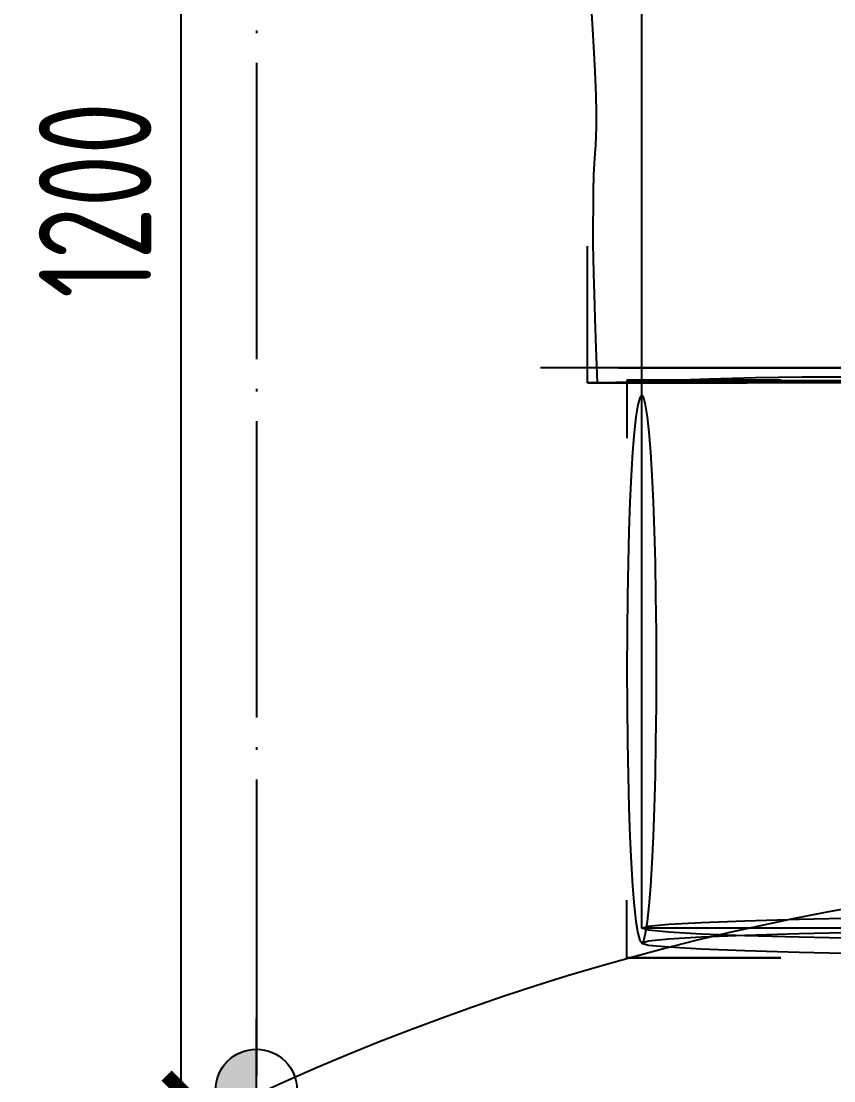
# Model space of a CAD drawing. Extents: x 11992 to 29481, y -6727 to 6811.
# Drawn here: x 20442 to 20991, y 431 to 1146 of the extents above; entities that cross this region are included whole.
import ezdxf

# ---------------------------------------------------------------- set-up
doc = ezdxf.new("R2010")
doc.units = 0
doc.header["$MEASUREMENT"] = 0
doc.linetypes.add('DOTE', pattern=[2.42, 2, -0.2, 0.02, -0.2])
doc.layers.get('0').update_dxf_attribs({"color": 8, "linetype": 'CONTINUOUS'})
doc.layers.get('Defpoints').update_dxf_attribs({"color": 8, "linetype": 'CONTINUOUS'})
for name, color, linetype in [('zoylight 2射灯', 1, 'CONTINUOUS'), ('zoylight 4标注', 9, 'CONTINUOUS'), ('zoylight 5回路', 4, 'CONTINUOUS')]:
    doc.layers.add(name, color=color, linetype=linetype)
doc.styles.add('CCD-DIM', font='archs.shx', dxfattribs={"width": 0.8})
doc.dimstyles.new('zoylight_DIM_40', dxfattribs={"dimscale": 40, "dimtxt": 1.9, "dimasz": 0.4, "dimexe": 0.5, "dimexo": 0.5, "dimgap": 0.5, "dimtad": 1, "dimdec": 0, "dimrnd": 5, "dimzin": 12, "dimdsep": 46, "dimtxsty": 'CCD-DIM', "dimblk": 'CCD_Dimension_Tick', "dimcen": 0.125, "dimclrd": 44, "dimclre": 44, "dimclrt": 50, "dimadec": 0, "dimazin": 0, "dimtfac": 1, "dimtdec": 0, "dimtmove": 2, "dimatfit": 3, "dimldrblk": 'CCD_Leader_Dot', "dimfxl": 0, "dimtvp": 1, "dimtolj": 1, "dimtzin": 0, "dimarcsym": 0})

# ---------------------------------------------------------------- blocks, each defined once
blk = doc.blocks.new('嵌入式射灯55')
at = {"layer": 'zoylight 2射灯'}
h = blk.add_hatch(color=256, dxfattribs=at)
h.dxf.hatch_style = 1
h.paths.add_polyline_path([(0, 0), (0, 27.5, 0.4142136), (-27.5, 0)])
h.paths.add_polyline_path([(0, -27.5, 0.4142136), (27.5, 0), (0, 0)])
for p, q in [((0, -48.125), (0, 48.125)), ((48.125, 0), (-48.125, 0))]:
    blk.add_line(p, q, dxfattribs=at)
blk.add_circle((0, 0), 27.5, dxfattribs=at)
blk = doc.blocks.new('CCD_Dimension_Tick')
at = {"color": 0, "linetype": 'ByBlock'}
for p, q in [((-1.091, 0), (0, 0)), ((0, 0), (1.091, 0))]:
    blk.add_line(p, q, dxfattribs=at)
at = {"color": 0, "linetype": 'Continuous', "const_width": 0.608}
blk.add_lwpolyline([(-0.61, -0.61), (0.61, 0.61)], dxfattribs=at)
blk = doc.blocks.new('*D24')
at = {"layer": 'Defpoints', "color": 0, "linetype": 'Continuous'}
for p in [(20601, 1626.36), (20550.08, 424.33), (20601, 424.33)]:
    blk.add_point(p, dxfattribs=at)
at = {"layer": 'zoylight 4标注', "color": 44, "lineweight": -2}
for p, q in [((20581, 1626.36), (20530.08, 1626.36)), ((20550.08, 1610.36), (20550.08, 440.33))]:
    blk.add_line(p, q, dxfattribs=at)
at = {"layer": 'zoylight 4标注', "color": 44, "linetype": 'Continuous', "lineweight": -2}
blk.add_line((20581, 424.33), (20530.08, 424.33), dxfattribs=at)
at = {"layer": 'zoylight 4标注', "color": 44, "linetype": 'Continuous', "lineweight": -2, "xscale": 16, "yscale": 16, "zscale": 16}
for p, rotation in [((20550.08, 1626.36), 90), ((20550.08, 424.33), 270)]:
    blk.add_blockref('CCD_Dimension_Tick', p, dxfattribs=dict(at, rotation=rotation))
at = {"layer": 'zoylight 4标注', "color": 50, "linetype": 'Continuous', "insert": (20492.08, 1025.34), "char_height": 76, "attachment_point": 5, "rotation": 90, "style": 'CCD-DIM'}
blk.add_mtext('\\A1;1200', dxfattribs=at)
blk = doc.blocks.new('CCD_Leader_Dot')
at = {"color": 0, "linetype": 'ByBlock'}
blk.add_line((-5, 0), (-10, 0), dxfattribs=at)
at = {"color": 0, "linetype": 'ByBlock', "const_width": 5}
blk.add_lwpolyline([(-2.5, 0, 1), (2.5, 0, 1)], format="xyb", close=True, dxfattribs=at)

msp = doc.modelspace()

# ---------------------------------------------------------------- linework, layer by layer
for p, q in [((20861.1, 902.03, -2368.6), (20861.1, 1822.02, -2368.6)), ((20861.11, 902.03, -1988.6), (20861.11, 1822.02, -1988.6)), ((20826.86, 1159.41, -2368.6), (20828.45, 1132.92, -2368.6)), ((20826.86, 1159.41, -1988.6), (20828.45, 1132.92, -1988.6)), ((20828.45, 1132.92, -2368.6), (20829.53, 1112.2, -2368.6)), ((20828.45, 1132.92, -1988.6), (20829.53, 1112.2, -1988.6)), ((20829.53, 1112.2, -2368.6), (20830.17, 1096.31, -2368.6)), ((20829.53, 1112.2, -1988.6), (20830.17, 1096.31, -1988.6)), ((20830.17, 1096.31, -2368.6), (20830.44, 1084.32, -2368.6)), ((20830.17, 1096.31, -1988.6), (20830.44, 1084.32, -1988.6)), ((20830.44, 1084.32, -2368.6), (20830.43, 1075.31, -2368.6)), ((20830.44, 1084.32, -1988.6), (20830.43, 1075.31, -1988.6)), ((20830.43, 1075.31, -2368.6), (20830.2, 1068.34, -2368.6)), ((20830.43, 1075.31, -1988.6), (20830.2, 1068.34, -1988.6)), ((20830.2, 1068.34, -2368.6), (20829.83, 1062.48, -2368.6)), ((20830.2, 1068.34, -1988.6), (20829.83, 1062.48, -1988.6)), ((20829.83, 1062.48, -2368.6), (20829.39, 1056.81, -2368.6)), ((20829.83, 1062.48, -1988.6), (20829.39, 1056.81, -1988.6)), ((20829.39, 1056.81, -2368.6), (20828.96, 1050.39, -2368.6)), ((20829.39, 1056.81, -1988.6), (20828.96, 1050.39, -1988.6)), ((20828.96, 1050.39, -2368.6), (20828.61, 1042.29, -2368.6)), ((20828.96, 1050.39, -1988.6), (20828.61, 1042.29, -1988.6)), ((20828.61, 1042.29, -2368.6), (20828.42, 1031.59, -2368.6)), ((20828.61, 1042.29, -1988.6), (20828.42, 1031.59, -1988.6)), ((20828.42, 1031.59, -2368.6), (20828.45, 1017.34, -2368.6)), ((20828.42, 1031.59, -1988.6), (20828.46, 1017.34, -1988.6)), ((20828.45, 1017.34, -2368.6), (20828.31, 1015.57, -2368.6)), ((20828.46, 1017.34, -1988.6), (20828.31, 1015.57, -1988.6)), ((20828.08, 1010.72, -2368.6), (20828.03, 1006.97, -2368.6)), ((20828.08, 1010.72, -1988.6), (20828.03, 1006.97, -1988.6)), ((20828.18, 1013.47, -2368.6), (20828.08, 1010.72, -2368.6)), ((20828.18, 1013.47, -1988.6), (20828.08, 1010.72, -1988.6)), ((20828.31, 1015.57, -2368.6), (20828.18, 1013.47, -2368.6)), ((20828.31, 1015.57, -1988.6), (20828.18, 1013.47, -1988.6)), ((20828.03, 1006.97, -2368.6), (20828.03, 1001.91, -2368.6)), ((20828.03, 1006.97, -1988.6), (20828.03, 1001.91, -1988.6)), ((20828.03, 1001.91, -2368.6), (20828.12, 995.21, -2368.6)), ((20828.03, 1001.91, -1988.6), (20828.12, 995.21, -1988.6)), ((20828.12, 995.21, -2368.6), (20828.29, 986.53, -2368.6)), ((20828.12, 995.21, -1988.6), (20828.29, 986.53, -1988.6)), ((20824.61, 902.03, -2368.6), (20824.61, 994.23, -2368.6)), ((20824.61, 902.03, -2368.6), (20824.61, 994.23, -2368.6)), ((20824.61, 902.03, -1988.6), (20824.61, 994.23, -1988.6)), ((20824.61, 902.03, -1988.6), (20824.61, 994.23, -1988.6)), ((20828.29, 986.53, -2368.6), (20828.58, 975.55, -2368.6)), ((20828.29, 986.53, -1988.6), (20828.58, 975.55, -1988.6)), ((20828.58, 975.55, -2368.6), (20828.98, 961.94, -2368.6)), ((20828.58, 975.55, -1988.6), (20828.98, 961.94, -1988.6)), ((20828.98, 961.94, -2368.6), (20829.53, 945.37, -2368.6)), ((20828.98, 961.94, -1988.6), (20829.53, 945.37, -1988.6)), ((20829.53, 945.37, -2368.6), (20830.23, 925.51, -2368.6)), ((20829.53, 945.37, -1988.6), (20830.23, 925.51, -1988.6)), ((20830.23, 925.51, -2368.6), (20831.11, 902.03, -2368.6)), ((20830.23, 925.51, -1988.6), (20831.11, 902.03, -1988.6)), ((20795.27, 912.01, -2100.56), (20792.74, 912.01, -2101.75)), ((20794.59, 912.01, -2101.6), (20792.79, 912.01, -2101.74)), ((20794.59, 912.01, -2099.26), (20792.79, 912.01, -2099.4)), ((20796.4, 912.01, -2101.46), (20794.59, 912.01, -2101.6)), ((20796.4, 912.01, -2099.12), (20794.59, 912.01, -2099.26)), ((20797.79, 912.01, -2099.37), (20795.27, 912.01, -2100.56)), ((20798.21, 912.01, -2101.32), (20796.4, 912.01, -2101.46)), ((20798.21, 912.01, -2098.98), (20796.4, 912.01, -2099.12)), ((20800.31, 912.01, -2098.18), (20797.79, 912.01, -2099.37)), ((20800.02, 912.01, -2101.19), (20798.21, 912.01, -2101.32)), ((20800.02, 912.01, -2098.84), (20798.21, 912.01, -2098.98)), ((20801.84, 912.01, -2101.06), (20800.02, 912.01, -2101.19)), ((20801.84, 912.01, -2098.71), (20800.02, 912.01, -2098.84)), ((20802.84, 912.01, -2096.99), (20800.31, 912.01, -2098.18)), ((20803.67, 912.01, -2100.94), (20801.84, 912.01, -2101.06)), ((20803.67, 912.01, -2098.58), (20801.84, 912.01, -2098.71)), ((20805.36, 912.01, -2095.79), (20802.84, 912.01, -2096.99)), ((20805.5, 912.01, -2100.82), (20803.67, 912.01, -2100.94)), ((20805.5, 912.01, -2098.46), (20803.67, 912.01, -2098.58)), ((20807.88, 912.01, -2094.6), (20805.36, 912.01, -2095.79)), ((20807.34, 912.01, -2100.71), (20805.5, 912.01, -2100.82)), ((20807.34, 912.01, -2098.35), (20805.5, 912.01, -2098.46)), ((20809.18, 912.01, -2100.6), (20807.34, 912.01, -2100.71)), ((20809.18, 912.01, -2098.24), (20807.34, 912.01, -2098.35)), ((20810.4, 912.01, -2093.4), (20807.88, 912.01, -2094.6)), ((20811.04, 912.01, -2100.5), (20809.18, 912.01, -2100.6)), ((20811.04, 912.01, -2098.14), (20809.18, 912.01, -2098.24)), ((20812.91, 912.01, -2092.21), (20810.4, 912.01, -2093.4)), ((20812.9, 912.01, -2100.42), (20811.04, 912.01, -2100.5)), ((20812.9, 912.01, -2098.05), (20811.04, 912.01, -2098.14)), ((20814.78, 912.01, -2100.34), (20812.9, 912.01, -2100.42)), ((20814.78, 912.01, -2097.96), (20812.9, 912.01, -2098.05)), ((20815.42, 912.01, -2091.01), (20812.91, 912.01, -2092.21)), ((20816.59, 912.01, -2100.27), (20814.78, 912.01, -2100.34)), ((20816.59, 912.01, -2097.9), (20814.78, 912.01, -2097.96)), ((20817.92, 912.01, -2089.81), (20815.42, 912.01, -2091.01)), ((20818.42, 912.01, -2100.21), (20816.59, 912.01, -2100.27)), ((20818.42, 912.01, -2097.84), (20816.59, 912.01, -2097.9)), ((20820.41, 912.01, -2088.6), (20817.92, 912.01, -2089.81)), ((20820.25, 912.01, -2100.15), (20818.42, 912.01, -2100.21)), ((20820.25, 912.01, -2097.78), (20818.42, 912.01, -2097.84)), ((20822.08, 912.01, -2100.08), (20820.25, 912.01, -2100.15)), ((20822.08, 912.01, -2097.71), (20820.25, 912.01, -2097.78)), ((20822.89, 912.01, -2087.4), (20820.41, 912.01, -2088.6)), ((20823.9, 912.01, -2100), (20822.08, 912.01, -2100.08)), ((20823.9, 912.01, -2097.64), (20822.08, 912.01, -2097.71)), ((20826.37, 912.01, -2085.7), (20822.89, 912.01, -2087.4)), ((20825.7, 912.01, -2099.91), (20823.9, 912.01, -2100)), ((20825.7, 912.01, -2097.55), (20823.9, 912.01, -2097.64)), ((20827.48, 912.01, -2099.8), (20825.7, 912.01, -2099.91)), ((20827.48, 912.01, -2097.44), (20825.7, 912.01, -2097.55)), ((20830.09, 912.01, -2083.94), (20826.37, 912.01, -2085.7)), ((20829.23, 912.01, -2099.67), (20827.48, 912.01, -2099.8)), ((20829.23, 912.01, -2097.31), (20827.48, 912.01, -2097.44)), ((20830.95, 912.01, -2099.51), (20829.23, 912.01, -2099.67)), ((20830.95, 912.01, -2097.15), (20829.23, 912.01, -2097.31)), ((20834.29, 912.01, -2082.06), (20830.09, 912.01, -2083.94)), ((20832.61, 912.01, -2099.31), (20830.95, 912.01, -2099.51)), ((20832.61, 912.01, -2096.96), (20830.95, 912.01, -2097.15)), ((20834.23, 912.01, -2099.08), (20832.61, 912.01, -2099.31)), ((20834.23, 912.01, -2096.73), (20832.61, 912.01, -2096.96)), ((20835.78, 912.01, -2098.81), (20834.23, 912.01, -2099.08)), ((20835.78, 912.01, -2096.46), (20834.23, 912.01, -2096.73)), ((20839.21, 912.01, -2079.98), (20834.29, 912.01, -2082.06)), ((20837.19, 912.01, -2098.51), (20835.78, 912.01, -2098.81)), ((20837.19, 912.01, -2096.16), (20835.78, 912.01, -2096.46)), ((20838.55, 912.01, -2098.18), (20837.19, 912.01, -2098.51)), ((20838.55, 912.01, -2095.83), (20837.19, 912.01, -2096.16)), ((20839.86, 912.01, -2097.81), (20838.55, 912.01, -2098.18)), ((20839.86, 912.01, -2095.47), (20838.55, 912.01, -2095.83)), ((20845.11, 912.01, -2077.66), (20839.21, 912.01, -2079.98)), ((20841.13, 912.01, -2097.42), (20839.86, 912.01, -2097.81)), ((20841.13, 912.01, -2095.07), (20839.86, 912.01, -2095.47)), ((20842.37, 912.01, -2097), (20841.13, 912.01, -2097.42)), ((20842.37, 912.01, -2094.66), (20841.13, 912.01, -2095.07)), ((20843.57, 912.01, -2096.56), (20842.37, 912.01, -2097)), ((20843.57, 912.01, -2094.22), (20842.37, 912.01, -2094.66)), ((20844.75, 912.01, -2096.1), (20843.57, 912.01, -2096.56)), ((20844.75, 912.01, -2093.76), (20843.57, 912.01, -2094.22)), ((20845.9, 912.01, -2095.63), (20844.75, 912.01, -2096.1)), ((20845.9, 912.01, -2093.29), (20844.75, 912.01, -2093.76)), ((20852.22, 912.01, -2075.03), (20845.11, 912.01, -2077.66)), ((20845.55, 912.01, -2095.77), (20846.33, 912.01, -2096.46)), ((20847.04, 912.01, -2095.15), (20845.9, 912.01, -2095.63)), ((20847.04, 912.01, -2092.81), (20845.9, 912.01, -2093.29)), ((20846.15, 912.01, -2226.64), (20846.06, 912.01, -2243.6)), ((20846.06, 912.01, -2243.6), (20846.15, 912.01, -2260.56)), ((20846.42, 912.01, -2210.38), (20846.15, 912.01, -2226.64)), ((20846.15, 912.01, -2260.56), (20846.42, 912.01, -2276.82)), ((20846.33, 912.01, -2096.46), (20847.13, 912.01, -2097.16)), ((20846.85, 912.01, -2194.95), (20846.42, 912.01, -2210.38)), ((20846.42, 912.01, -2276.82), (20846.85, 912.01, -2292.25)), ((20847.43, 912.01, -2180.52), (20846.85, 912.01, -2194.95)), ((20846.85, 912.01, -2292.25), (20847.43, 912.01, -2306.68)), ((20848.16, 912.01, -2094.67), (20847.04, 912.01, -2095.15)), ((20848.16, 912.01, -2092.33), (20847.04, 912.01, -2092.81)), ((20847.13, 912.01, -2097.16), (20847.95, 912.01, -2097.85)), ((20848.15, 912.01, -2167.22), (20847.43, 912.01, -2180.52)), ((20847.43, 912.01, -2306.68), (20848.15, 912.01, -2319.97)), ((20847.95, 912.01, -2097.85), (20848.79, 912.01, -2098.54)), ((20848.99, 912.01, -2155.22), (20848.15, 912.01, -2167.22)), ((20848.15, 912.01, -2319.97), (20848.99, 912.01, -2331.98)), ((20849.27, 912.01, -2094.19), (20848.16, 912.01, -2094.67)), ((20849.27, 912.01, -2091.85), (20848.16, 912.01, -2092.33)), ((20848.79, 912.01, -2098.54), (20849.66, 912.01, -2099.21)), ((20849.95, 912.01, -2144.65), (20848.99, 912.01, -2155.22)), ((20848.99, 912.01, -2331.98), (20849.95, 912.01, -2342.55)), ((20850.38, 912.01, -2093.71), (20849.27, 912.01, -2094.19)), ((20850.38, 912.01, -2091.37), (20849.27, 912.01, -2091.85)), ((20849.66, 912.01, -2099.21), (20850.56, 912.01, -2099.88)), ((20851.01, 912.01, -2135.67), (20849.95, 912.01, -2144.65)), ((20849.95, 912.01, -2342.55), (20851.01, 912.01, -2351.53)), ((20851.62, 912.01, -2093.18), (20850.38, 912.01, -2093.71)), ((20851.62, 912.01, -2090.85), (20850.38, 912.01, -2091.37)), ((20850.56, 912.01, -2099.88), (20851.51, 912.01, -2100.53)), ((20852.17, 912.01, -2128.43), (20851.01, 912.01, -2135.67)), ((20851.01, 912.01, -2351.53), (20852.17, 912.01, -2358.77)), ((20851.51, 912.01, -2100.53), (20852.5, 912.01, -2101.16)), ((20852.86, 912.01, -2092.67), (20851.62, 912.01, -2093.18)), ((20852.86, 912.01, -2090.33), (20851.62, 912.01, -2090.85)), ((20853.4, 912.01, -2123.07), (20852.17, 912.01, -2128.43)), ((20852.17, 912.01, -2358.77), (20853.4, 912.01, -2364.13)), ((20860.8, 912.01, -2072.03), (20852.22, 912.01, -2075.03)), ((20852.5, 912.01, -2101.16), (20853.55, 912.01, -2101.78)), ((20854.11, 912.01, -2092.16), (20852.86, 912.01, -2092.67)), ((20854.11, 912.01, -2089.82), (20852.86, 912.01, -2090.33)), ((20854.7, 912.01, -2119.74), (20853.4, 912.01, -2123.07)), ((20853.4, 912.01, -2364.13), (20854.7, 912.01, -2367.46)), ((20853.55, 912.01, -2101.78), (20854.65, 912.01, -2102.37)), ((20855.36, 912.01, -2091.66), (20854.11, 912.01, -2092.16)), ((20855.36, 912.01, -2089.32), (20854.11, 912.01, -2089.82)), ((20854.65, 912.01, -2102.37), (20855.82, 912.01, -2102.94)), ((20856.06, 912.01, -2118.6), (20854.7, 912.01, -2119.74)), ((20854.7, 912.01, -2367.46), (20856.06, 912.01, -2368.6)), ((20856.62, 912.01, -2091.16), (20855.36, 912.01, -2091.66)), ((20856.62, 912.01, -2088.82), (20855.36, 912.01, -2089.32)), ((20855.82, 912.01, -2102.94), (20857.06, 912.01, -2103.48)), ((20856.06, 912.01, -2368.6), (20857.42, 912.01, -2367.46)), ((20856.06, 912.01, -2118.6), (20857.42, 912.01, -2119.74)), ((21581.07, 912.01, -2118.6), (20856.06, 912.01, -2118.6)), ((20856.06, 912.01, -2118.6), (20856.06, 912.01, -2368.6)), ((20856.06, 912.01, -2368.6), (21885.96, 912.01, -2368.6)), ((20857.89, 912.01, -2090.66), (20856.62, 912.01, -2091.16)), ((20857.89, 912.01, -2088.32), (20856.62, 912.01, -2088.82)), ((20857.06, 912.01, -2103.48), (20858.61, 912.01, -2104.07)), ((20857.42, 912.01, -2367.46), (20858.72, 912.01, -2364.13)), ((20858.72, 912.01, -2123.07), (20857.42, 912.01, -2119.74)), ((20859.16, 912.01, -2090.17), (20857.89, 912.01, -2090.66)), ((20859.16, 912.01, -2087.83), (20857.89, 912.01, -2088.32)), ((20858.61, 912.01, -2104.07), (20860.27, 912.01, -2104.64)), ((20858.72, 912.01, -2364.13), (20859.95, 912.01, -2358.77)), ((20859.95, 912.01, -2128.43), (20858.72, 912.01, -2123.07)), ((20860.44, 912.01, -2089.67), (20859.16, 912.01, -2090.17)), ((20860.44, 912.01, -2087.34), (20859.16, 912.01, -2087.83)), ((20859.95, 912.01, -2358.77), (20861.11, 912.01, -2351.53)), ((20861.11, 912.01, -2135.67), (20859.95, 912.01, -2128.43)), ((20860.27, 912.01, -2104.64), (20862.02, 912.01, -2105.17)), ((20861.73, 912.01, -2089.18), (20860.44, 912.01, -2089.67)), ((20861.73, 912.01, -2086.84), (20860.44, 912.01, -2087.34)), ((20871.08, 912.01, -2068.6), (20860.8, 912.01, -2072.03)), ((20861.11, 912.01, -2351.53), (20862.17, 912.01, -2342.55)), ((20862.17, 912.01, -2144.65), (20861.11, 912.01, -2135.67)), ((20863.03, 912.01, -2088.68), (20861.73, 912.01, -2089.18)), ((20863.03, 912.01, -2086.35), (20861.73, 912.01, -2086.84)), ((20862.02, 912.01, -2105.17), (20863.85, 912.01, -2105.68)), ((20862.17, 912.01, -2342.55), (20863.13, 912.01, -2331.98)), ((20863.13, 912.01, -2155.22), (20862.17, 912.01, -2144.65)), ((20864.34, 912.01, -2088.18), (20863.03, 912.01, -2088.68)), ((20864.34, 912.01, -2085.85), (20863.03, 912.01, -2086.35)), ((20863.13, 912.01, -2331.98), (20863.98, 912.01, -2319.97)), ((20863.98, 912.01, -2167.22), (20863.13, 912.01, -2155.22)), ((20863.85, 912.01, -2105.68), (20865.75, 912.01, -2106.16)), ((20863.98, 912.01, -2319.97), (20864.7, 912.01, -2306.68)), ((20864.7, 912.01, -2180.52), (20863.98, 912.01, -2167.22)), ((20865.66, 912.01, -2087.68), (20864.34, 912.01, -2088.18)), ((20865.66, 912.01, -2085.35), (20864.34, 912.01, -2085.85)), ((20864.7, 912.01, -2306.68), (20865.28, 912.01, -2292.25)), ((20865.28, 912.01, -2194.95), (20864.7, 912.01, -2180.52)), ((20865.28, 912.01, -2292.25), (20865.7, 912.01, -2276.82)), ((20865.7, 912.01, -2210.38), (20865.28, 912.01, -2194.95)), ((20866.83, 912.01, -2087.24), (20865.66, 912.01, -2087.68)), ((20866.83, 912.01, -2084.9), (20865.66, 912.01, -2085.35)), ((20865.7, 912.01, -2276.82), (20865.97, 912.01, -2260.56)), ((20865.97, 912.01, -2226.64), (20865.7, 912.01, -2210.38)), ((20865.75, 912.01, -2106.16), (20867.71, 912.01, -2106.61)), ((20865.97, 912.01, -2260.56), (20866.06, 912.01, -2243.6)), ((20866.06, 912.01, -2243.6), (20865.97, 912.01, -2226.64)), ((20868.01, 912.01, -2086.8), (20866.83, 912.01, -2087.24)), ((20868.01, 912.01, -2084.45), (20866.83, 912.01, -2084.9)), ((20867.71, 912.01, -2106.61), (20869.72, 912.01, -2107.05)), ((20869.2, 912.01, -2086.35), (20868.01, 912.01, -2086.8)), ((20869.2, 912.01, -2084.01), (20868.01, 912.01, -2084.45)), ((20870.41, 912.01, -2085.92), (20869.2, 912.01, -2086.35)), ((20870.41, 912.01, -2083.58), (20869.2, 912.01, -2084.01)), ((20869.72, 912.01, -2107.05), (20871.78, 912.01, -2107.47)), ((20871.64, 912.01, -2085.5), (20870.41, 912.01, -2085.92)), ((20871.64, 912.01, -2083.15), (20870.41, 912.01, -2083.58)), ((20883.32, 912.01, -2064.67), (20871.08, 912.01, -2068.6)), ((20872.89, 912.01, -2085.1), (20871.64, 912.01, -2085.5)), ((20872.89, 912.01, -2082.75), (20871.64, 912.01, -2083.15)), ((20871.78, 912.01, -2107.47), (20873.87, 912.01, -2107.89)), ((20874.17, 912.01, -2084.71), (20872.89, 912.01, -2085.1)), ((20874.17, 912.01, -2082.36), (20872.89, 912.01, -2082.75)), ((20873.87, 912.01, -2107.89), (20875.97, 912.01, -2108.29)), ((20875.47, 912.01, -2084.36), (20874.17, 912.01, -2084.71)), ((20875.47, 912.01, -2082.01), (20874.17, 912.01, -2082.36)), ((20876.8, 912.01, -2084.03), (20875.47, 912.01, -2084.36)), ((20876.8, 912.01, -2081.68), (20875.47, 912.01, -2082.01)), ((20875.97, 912.01, -2108.29), (20878.09, 912.01, -2108.68)), ((20878.16, 912.01, -2083.74), (20876.8, 912.01, -2084.03)), ((20878.16, 912.01, -2081.4), (20876.8, 912.01, -2081.68)), ((20878.09, 912.01, -2108.68), (20880.21, 912.01, -2109.07)), ((20879.55, 912.01, -2083.49), (20878.16, 912.01, -2083.74)), ((20879.55, 912.01, -2081.15), (20878.16, 912.01, -2081.4)), ((20880.97, 912.01, -2083.29), (20879.55, 912.01, -2083.49)), ((20880.97, 912.01, -2080.94), (20879.55, 912.01, -2081.15)), ((20880.21, 912.01, -2109.07), (20882.14, 912.01, -2109.44)), ((20882.28, 912.01, -2083.15), (20880.97, 912.01, -2083.29)), ((20882.28, 912.01, -2080.81), (20880.97, 912.01, -2080.94)), ((20882.14, 912.01, -2109.44), (20884.06, 912.01, -2109.81)), ((20883.62, 912.01, -2083.05), (20882.28, 912.01, -2083.15)), ((20883.62, 912.01, -2080.71), (20882.28, 912.01, -2080.81)), ((20897.76, 912.01, -2060.2), (20883.32, 912.01, -2064.67)), ((20884.99, 912.01, -2082.98), (20883.62, 912.01, -2083.05)), ((20884.99, 912.01, -2080.64), (20883.62, 912.01, -2080.71)), ((20884.06, 912.01, -2109.81), (20885.97, 912.01, -2110.18)), ((20886.37, 912.01, -2082.94), (20884.99, 912.01, -2082.98)), ((20886.37, 912.01, -2080.6), (20884.99, 912.01, -2080.64)), ((20885.97, 912.01, -2110.18), (20887.88, 912.01, -2110.54)), ((20887.78, 912.01, -2082.93), (20886.37, 912.01, -2082.94)), ((20887.78, 912.01, -2080.59), (20886.37, 912.01, -2080.6)), ((20889.2, 912.01, -2082.93), (20887.78, 912.01, -2082.93)), ((20889.2, 912.01, -2080.59), (20887.78, 912.01, -2080.59)), ((20887.88, 912.01, -2110.54), (20889.79, 912.01, -2110.9)), ((20890.64, 912.01, -2082.96), (20889.2, 912.01, -2082.93)), ((20890.64, 912.01, -2080.61), (20889.2, 912.01, -2080.59)), ((20889.79, 912.01, -2110.9), (20891.69, 912.01, -2111.25)), ((20892.1, 912.01, -2082.99), (20890.64, 912.01, -2082.96)), ((20892.1, 912.01, -2080.65), (20890.64, 912.01, -2080.61)), ((20891.69, 912.01, -2111.25), (20893.6, 912.01, -2111.58)), ((20893.57, 912.01, -2083.04), (20892.1, 912.01, -2082.99)), ((20893.57, 912.01, -2080.7), (20892.1, 912.01, -2080.65)), ((20895.05, 912.01, -2083.1), (20893.57, 912.01, -2083.04)), ((20895.05, 912.01, -2080.75), (20893.57, 912.01, -2080.7)), ((20893.6, 912.01, -2111.58), (20895.51, 912.01, -2111.91)), ((20896.54, 912.01, -2083.16), (20895.05, 912.01, -2083.1)), ((20896.54, 912.01, -2080.81), (20895.05, 912.01, -2080.75)), ((20895.51, 912.01, -2111.91), (20897.44, 912.01, -2112.21)), ((20898.04, 912.01, -2083.23), (20896.54, 912.01, -2083.16)), ((20898.04, 912.01, -2080.88), (20896.54, 912.01, -2080.81)), ((20897.44, 912.01, -2112.21), (20899.37, 912.01, -2112.5)), ((20914.65, 912.01, -2055.11), (20897.76, 912.01, -2060.2)), ((20907.3, 912.01, -2083.54), (20898.04, 912.01, -2083.23)), ((20907.3, 912.01, -2081.18), (20898.04, 912.01, -2080.88)), ((20899.37, 912.01, -2112.5), (20901.31, 912.01, -2112.77)), ((20901.31, 912.01, -2112.77), (20903.28, 912.01, -2113.02)), ((20903.28, 912.01, -2113.02), (20905.68, 912.01, -2113.29)), ((20905.68, 912.01, -2113.29), (20908.11, 912.01, -2113.52)), ((20916.49, 912.01, -2083.73), (20907.3, 912.01, -2083.54)), ((20916.49, 912.01, -2081.37), (20907.3, 912.01, -2081.18)), ((20908.11, 912.01, -2113.52), (20910.56, 912.01, -2113.73)), ((20910.56, 912.01, -2113.73), (20913.02, 912.01, -2113.91)), ((20913.02, 912.01, -2113.91), (20915.5, 912.01, -2114.07)), ((20934.22, 912.01, -2049.35), (20914.65, 912.01, -2055.11)), ((20915.5, 912.01, -2114.07), (20918, 912.01, -2114.21)), ((20925.6, 912.01, -2083.82), (20916.49, 912.01, -2083.73)), ((20925.6, 912.01, -2081.46), (20916.49, 912.01, -2081.37)), ((20918, 912.01, -2114.21), (20920.51, 912.01, -2114.33)), ((20920.51, 912.01, -2114.33), (20923.03, 912.01, -2114.44)), ((20923.03, 912.01, -2114.44), (20925.56, 912.01, -2114.55)), ((20925.56, 912.01, -2114.55), (20928.1, 912.01, -2114.64)), ((20934.66, 912.01, -2083.81), (20925.6, 912.01, -2083.82)), ((20934.66, 912.01, -2081.45), (20925.6, 912.01, -2081.46)), ((20928.1, 912.01, -2114.64), (20930.64, 912.01, -2114.73)), ((20930.64, 912.01, -2114.73), (20933.19, 912.01, -2114.82)), ((20938.36, 912.01, -2115.08), (20933.19, 912.01, -2114.8)), ((20939.93, 912.01, -2048.54), (20934.22, 912.01, -2049.35)), ((20943.66, 912.01, -2083.72), (20934.66, 912.01, -2083.81)), ((20943.66, 912.01, -2081.36), (20934.66, 912.01, -2081.45)), ((20943.53, 912.01, -2115.36), (20938.36, 912.01, -2115.08)), ((20945.69, 912.01, -2047.82), (20939.93, 912.01, -2048.54)), ((20948.7, 912.01, -2115.64), (20943.53, 912.01, -2115.36)), ((20952.61, 912.01, -2083.54), (20943.66, 912.01, -2083.72)), ((20952.61, 912.01, -2081.18), (20943.66, 912.01, -2081.36)), ((20951.51, 912.01, -2047.16), (20945.69, 912.01, -2047.82)), ((20953.87, 912.01, -2115.92), (20948.7, 912.01, -2115.64)), ((20957.38, 912.01, -2046.56), (20951.51, 912.01, -2047.16)), ((20961.52, 912.01, -2083.3), (20952.61, 912.01, -2083.54)), ((20961.52, 912.01, -2080.94), (20952.61, 912.01, -2081.18)), ((20959.05, 912.01, -2116.2), (20953.87, 912.01, -2115.92)), ((20963.3, 912.01, -2046.02), (20957.38, 912.01, -2046.56)), ((20964.23, 912.01, -2116.47), (20959.05, 912.01, -2116.2)), ((20970.39, 912.01, -2083), (20961.52, 912.01, -2083.3)), ((20970.39, 912.01, -2080.64), (20961.52, 912.01, -2080.94)), ((20969.26, 912.01, -2045.53), (20963.3, 912.01, -2046.02)), ((20969.41, 912.01, -2116.74), (20964.23, 912.01, -2116.47)), ((20975.25, 912.01, -2045.09), (20969.26, 912.01, -2045.53)), ((20974.58, 912.01, -2117.01), (20969.41, 912.01, -2116.74)), ((20979.24, 912.01, -2082.64), (20970.39, 912.01, -2083)), ((20979.24, 912.01, -2080.29), (20970.39, 912.01, -2080.64)), ((20979.76, 912.01, -2117.27), (20974.58, 912.01, -2117.01)), ((20981.29, 912.01, -2044.69), (20975.25, 912.01, -2045.09)), ((20988.07, 912.01, -2082.24), (20979.24, 912.01, -2082.64)), ((20988.07, 912.01, -2079.89), (20979.24, 912.01, -2080.29)), ((20984.93, 912.01, -2117.53), (20979.76, 912.01, -2117.27)), ((20987.35, 912.01, -2044.33), (20981.29, 912.01, -2044.69)), ((20990.1, 912.01, -2117.78), (20984.93, 912.01, -2117.53)), ((20993.45, 912.01, -2044), (20987.35, 912.01, -2044.33)), ((20996.89, 912.01, -2081.81), (20988.07, 912.01, -2082.24)), ((20996.89, 912.01, -2079.46), (20988.07, 912.01, -2079.89)), ((20995.27, 912.01, -2118.03), (20990.1, 912.01, -2117.78)), ((20932.26, 902.03, -2368.6), (20824.61, 902.03, -2368.6)), ((20824.61, 902.03, -2368.6), (20932.26, 902.03, -2368.6)), ((20932.26, 902.03, -1988.6), (20824.61, 902.03, -1988.6)), ((20824.61, 902.03, -1988.6), (20932.26, 902.03, -1988.6)), ((20831.11, 902.03, -2368.6), (20837.4, 902.15, -2368.6)), ((20831.11, 902.03, -1988.6), (20837.4, 902.15, -1988.6)), ((20837.4, 902.15, -2368.6), (20843.7, 902.3, -2368.6)), ((20837.4, 902.15, -1988.6), (20843.7, 902.3, -1988.6)), ((20843.7, 902.3, -2368.6), (20850, 902.48, -2368.6)), ((20843.7, 902.3, -1988.6), (20850, 902.48, -1988.6)), ((20850, 902.48, -2368.6), (20856.3, 902.68, -2368.6)), ((20850, 902.48, -1988.6), (20856.3, 902.68, -1988.6)), ((20955.12, 903.63, -2368.6), (20851.12, 903.63, -2368.6)), ((20851.12, 903.63, -2368.6), (20851.12, 864.62, -2368.6)), ((20851.12, 903.63, -2368.6), (20851.12, 864.62, -2368.6)), ((20851.12, 903.63, -2368.6), (20955.12, 903.63, -2368.6)), ((20955.12, 903.63, -1988.6), (20851.12, 903.63, -1988.6)), ((20851.12, 903.63, -1988.6), (20851.12, 864.62, -1988.6)), ((20851.12, 903.63, -1988.6), (20851.12, 864.62, -1988.6)), ((20851.12, 903.63, -1988.6), (20955.12, 903.63, -1988.6)), ((20856.3, 902.68, -2368.6), (20862.61, 902.91, -2368.6)), ((20856.3, 902.68, -1988.6), (20862.61, 902.91, -1988.6)), ((21881.09, 902.03, -2368.6), (20861.1, 902.03, -2368.6)), ((21881.09, 902.03, -1988.6), (20861.11, 902.03, -1988.6)), ((20861.12, 533.59, -2368.6), (20861.12, 903.61, -2368.6)), ((20861.12, 533.59, -1988.6), (20861.12, 903.61, -1988.6)), ((20861.12, 903.58, -2368.6), (21881.11, 903.58, -2368.6)), ((20861.12, 903.58, -1988.6), (21881.11, 903.58, -1988.6)), ((20862.61, 902.91, -2368.6), (20868.91, 903.14, -2368.6)), ((20862.61, 902.91, -1988.6), (20868.91, 903.14, -1988.6)), ((20868.91, 903.14, -2368.6), (20875.22, 903.39, -2368.6)), ((20868.91, 903.14, -1988.6), (20875.22, 903.39, -1988.6)), ((20875.22, 903.39, -2368.6), (20881.53, 903.64, -2368.6)), ((20875.22, 903.39, -1988.6), (20881.53, 903.64, -1988.6)), ((20881.53, 903.64, -2368.6), (20887.83, 903.89, -2368.6)), ((20881.53, 903.64, -1988.6), (20887.83, 903.89, -1988.6)), ((20887.83, 903.89, -2368.6), (20894.14, 904.14, -2368.6)), ((20887.83, 903.89, -1988.6), (20894.14, 904.14, -1988.6)), ((20894.14, 904.14, -2368.6), (20900.45, 904.38, -2368.6)), ((20894.14, 904.14, -1988.6), (20900.45, 904.38, -1988.6)), ((20900.45, 904.38, -2368.6), (20906.75, 904.61, -2368.6)), ((20900.45, 904.38, -1988.6), (20906.75, 904.61, -1988.6)), ((20906.75, 904.61, -2368.6), (20922.35, 905.08, -2368.6)), ((20906.75, 904.61, -1988.6), (20922.35, 905.08, -1988.6)), ((20922.35, 905.08, -2368.6), (20937.95, 905.45, -2368.6)), ((20922.35, 905.08, -1988.6), (20937.95, 905.45, -1988.6)), ((20937.95, 905.45, -2368.6), (20953.53, 905.72, -2368.6)), ((20937.95, 905.45, -1988.6), (20953.53, 905.72, -1988.6)), ((20953.53, 905.72, -2368.6), (20969.12, 905.88, -2368.6)), ((20953.53, 905.72, -1988.6), (20969.12, 905.88, -1988.6)), ((20969.12, 905.88, -2368.6), (20984.69, 905.95, -2368.6)), ((20969.12, 905.88, -1988.6), (20984.69, 905.95, -1988.6)), ((20984.69, 905.95, -2368.6), (21000.26, 905.93, -2368.6)), ((20984.69, 905.95, -1988.6), (21000.26, 905.93, -1988.6)), ((20859.76, 891.89, -2368.6), (20858.46, 886.97, -2368.6)), ((20859.76, 891.89, -1988.6), (20858.46, 886.97, -1988.6)), ((20861.12, 893.58, -2368.6), (20859.76, 891.89, -2368.6)), ((20861.12, 893.58, -1988.6), (20859.76, 891.89, -1988.6)), ((20862.48, 891.89, -2368.6), (20861.12, 893.58, -2368.6)), ((20862.48, 891.89, -1988.6), (20861.12, 893.58, -1988.6)), ((20863.78, 886.97, -2368.6), (20862.48, 891.89, -2368.6)), ((20863.78, 886.97, -1988.6), (20862.48, 891.89, -1988.6)), ((20858.46, 886.97, -2368.6), (20857.23, 879.04, -2368.6)), ((20858.46, 886.97, -1988.6), (20857.23, 879.04, -1988.6)), ((20865.01, 879.04, -2368.6), (20863.78, 886.97, -2368.6)), ((20865.01, 879.04, -1988.6), (20863.78, 886.97, -1988.6)), ((20857.23, 879.04, -2368.6), (20856.07, 868.32, -2368.6)), ((20857.23, 879.04, -1988.6), (20856.07, 868.32, -1988.6)), ((20866.17, 868.32, -2368.6), (20865.01, 879.04, -2368.6)), ((20866.17, 868.32, -1988.6), (20865.01, 879.04, -1988.6)), ((20856.07, 868.32, -2368.6), (20855.01, 855.02, -2368.6)), ((20856.07, 868.32, -1988.6), (20855.01, 855.02, -1988.6)), ((20867.23, 855.02, -2368.6), (20866.17, 868.32, -2368.6)), ((20867.23, 855.02, -1988.6), (20866.17, 868.32, -1988.6)), ((20855.01, 855.02, -2368.6), (20854.05, 839.38, -2368.6)), ((20855.01, 855.02, -1988.6), (20854.05, 839.38, -1988.6)), ((20868.19, 839.38, -2368.6), (20867.23, 855.02, -2368.6)), ((20868.19, 839.38, -1988.6), (20867.23, 855.02, -1988.6)), ((20854.05, 839.38, -2368.6), (20853.21, 821.61, -2368.6)), ((20854.05, 839.38, -1988.6), (20853.21, 821.61, -1988.6)), ((20869.04, 821.61, -2368.6), (20868.19, 839.38, -2368.6)), ((20869.04, 821.61, -1988.6), (20868.19, 839.38, -1988.6)), ((20853.21, 821.61, -2368.6), (20852.49, 801.93, -2368.6)), ((20853.21, 821.61, -1988.6), (20852.49, 801.93, -1988.6)), ((20869.76, 801.93, -2368.6), (20869.04, 821.61, -2368.6)), ((20869.76, 801.93, -1988.6), (20869.04, 821.61, -1988.6)), ((20852.49, 801.93, -2368.6), (20851.91, 780.57, -2368.6)), ((20852.49, 801.93, -1988.6), (20851.91, 780.57, -1988.6)), ((20870.34, 780.57, -2368.6), (20869.76, 801.93, -2368.6)), ((20870.34, 780.57, -1988.6), (20869.76, 801.93, -1988.6)), ((20851.91, 780.57, -2368.6), (20851.48, 757.74, -2368.6)), ((20851.91, 780.57, -1988.6), (20851.48, 757.74, -1988.6)), ((20870.76, 757.74, -2368.6), (20870.34, 780.57, -2368.6)), ((20870.76, 757.74, -1988.6), (20870.34, 780.57, -1988.6)), ((20851.48, 757.74, -2368.6), (20851.21, 733.66, -2368.6)), ((20851.48, 757.74, -1988.6), (20851.21, 733.66, -1988.6)), ((20871.03, 733.66, -2368.6), (20870.76, 757.74, -2368.6)), ((20871.03, 733.66, -1988.6), (20870.76, 757.74, -1988.6)), ((20851.21, 733.66, -2368.6), (20851.12, 708.56, -2368.6)), ((20851.21, 733.66, -1988.6), (20851.12, 708.56, -1988.6)), ((20871.12, 708.56, -2368.6), (20871.03, 733.66, -2368.6)), ((20871.12, 708.56, -1988.6), (20871.03, 733.66, -1988.6)), ((20851.12, 708.56, -2368.6), (20851.21, 683.46, -2368.6)), ((20851.12, 708.56, -1988.6), (20851.21, 683.46, -1988.6)), ((20871.03, 683.46, -2368.6), (20871.12, 708.56, -2368.6)), ((20871.03, 683.46, -1988.6), (20871.12, 708.56, -1988.6)), ((20851.21, 683.46, -2368.6), (20851.48, 659.39, -2368.6)), ((20851.21, 683.46, -1988.6), (20851.48, 659.39, -1988.6)), ((20870.77, 659.39, -2368.6), (20871.03, 683.46, -2368.6)), ((20870.77, 659.39, -1988.6), (20871.03, 683.46, -1988.6)), ((20851.48, 659.39, -2368.6), (20851.91, 636.56, -2368.6)), ((20851.48, 659.39, -1988.6), (20851.91, 636.56, -1988.6)), ((20870.34, 636.56, -2368.6), (20870.77, 659.39, -2368.6)), ((20870.34, 636.56, -1988.6), (20870.77, 659.39, -1988.6)), ((20851.91, 636.56, -2368.6), (20852.49, 615.19, -2368.6)), ((20851.91, 636.56, -1988.6), (20852.49, 615.19, -1988.6)), ((20869.76, 615.19, -2368.6), (20870.34, 636.56, -2368.6)), ((20869.76, 615.19, -1988.6), (20870.34, 636.56, -1988.6)), ((20852.49, 615.19, -2368.6), (20853.21, 595.52, -2368.6)), ((20852.49, 615.19, -1988.6), (20853.21, 595.52, -1988.6)), ((20869.04, 595.52, -2368.6), (20869.76, 615.19, -2368.6)), ((20869.04, 595.52, -1988.6), (20869.76, 615.19, -1988.6)), ((20853.21, 595.52, -2368.6), (20854.05, 577.75, -2368.6)), ((20853.21, 595.52, -1988.6), (20854.05, 577.75, -1988.6)), ((20868.19, 577.75, -2368.6), (20869.04, 595.52, -2368.6)), ((20868.19, 577.75, -1988.6), (20869.04, 595.52, -1988.6)), ((20854.05, 577.75, -2368.6), (20855.01, 562.1, -2368.6)), ((20854.05, 577.75, -1988.6), (20855.01, 562.1, -1988.6)), ((20867.23, 562.1, -2368.6), (20868.19, 577.75, -2368.6)), ((20867.23, 562.1, -1988.6), (20868.19, 577.75, -1988.6)), ((20855.01, 562.1, -2368.6), (20856.08, 548.81, -2368.6)), ((20855.01, 562.1, -1988.6), (20856.08, 548.81, -1988.6)), ((20866.17, 548.81, -2368.6), (20867.23, 562.1, -2368.6)), ((20866.17, 548.81, -1988.6), (20867.23, 562.1, -1988.6)), ((20851.12, 513.59, -2368.6), (20851.12, 552.59, -2368.6)), ((20851.12, 513.59, -2368.6), (20851.12, 552.59, -2368.6)), ((20851.12, 513.59, -1988.6), (20851.12, 552.59, -1988.6)), ((20851.12, 513.59, -1988.6), (20851.12, 552.59, -1988.6)), ((20856.08, 548.81, -2368.6), (20857.23, 538.09, -2368.6)), ((20856.08, 548.81, -1988.6), (20857.23, 538.09, -1988.6)), ((20865.01, 538.09, -2368.6), (20866.17, 548.81, -2368.6)), ((20865.01, 538.09, -1988.6), (20866.17, 548.81, -1988.6)), ((20857.23, 538.09, -2368.6), (20858.46, 530.15, -2368.6)), ((20857.23, 538.09, -1988.6), (20858.46, 530.15, -1988.6)), ((20863.78, 530.15, -2368.6), (20865.01, 538.09, -2368.6)), ((20863.78, 530.15, -1988.6), (20865.01, 538.09, -1988.6)), ((20879.35, 536.24, -2368.6), (20901.21, 537.48, -2368.6)), ((20879.35, 536.24, -1988.6), (20901.21, 537.48, -1988.6)), ((20901.21, 537.48, -2368.6), (20930.77, 538.63, -2368.6)), ((20901.21, 537.48, -1988.6), (20930.77, 538.63, -1988.6)), ((20930.77, 538.63, -2368.6), (20967.41, 539.7, -2368.6)), ((20930.77, 538.63, -1988.6), (20967.41, 539.7, -1988.6)), ((20967.41, 539.7, -2368.6), (21010.53, 540.66, -2368.6)), ((20967.41, 539.7, -1988.6), (21010.53, 540.66, -1988.6)), ((20858.46, 530.15, -2368.6), (20859.77, 525.23, -2368.6)), ((20858.46, 530.15, -1988.6), (20859.77, 525.23, -1988.6)), ((20861.12, 533.59, -2368.6), (20865.78, 534.94, -2368.6)), ((20861.12, 533.59, -1988.6), (20865.78, 534.94, -1988.6)), ((20865.78, 532.23, -2368.6), (20861.12, 533.59, -2368.6)), ((21881.11, 533.59, -2368.6), (20861.12, 533.59, -2368.6)), ((20865.78, 532.23, -1988.6), (20861.12, 533.59, -1988.6)), ((21881.11, 533.59, -1988.6), (20861.12, 533.59, -1988.6)), ((20862.48, 525.23, -2368.6), (20863.78, 530.15, -2368.6)), ((20862.48, 525.23, -1988.6), (20863.78, 530.15, -1988.6)), ((20865.78, 534.94, -2368.6), (20879.35, 536.24, -2368.6)), ((20865.78, 534.94, -1988.6), (20879.35, 536.24, -1988.6)), ((20879.35, 530.93, -2368.6), (20865.78, 532.23, -2368.6)), ((20879.35, 530.93, -1988.6), (20865.78, 532.23, -1988.6)), ((20901.21, 529.69, -2368.6), (20879.35, 530.93, -2368.6)), ((20901.21, 529.69, -1988.6), (20879.35, 530.93, -1988.6)), ((20930.77, 528.54, -2368.6), (20901.21, 529.69, -2368.6)), ((20930.77, 528.54, -1988.6), (20901.21, 529.69, -1988.6)), ((20967.41, 529.7, -2368.6), (20930.77, 528.63, -2368.6)), ((20967.41, 529.7, -1988.6), (20930.77, 528.63, -1988.6)), ((21010.53, 530.66, -2368.6), (20967.41, 529.7, -2368.6)), ((21010.53, 530.66, -1988.6), (20967.41, 529.7, -1988.6)), ((20861.12, 523.54, -2368.6), (20859.77, 525.23, -2368.6)), ((20861.12, 523.54, -1988.6), (20859.77, 525.23, -1988.6)), ((20861.12, 523.54, -2368.6), (20862.48, 525.23, -2368.6)), ((20861.12, 523.54, -1988.6), (20862.48, 525.23, -1988.6)), ((20865.78, 524.94, -2368.6), (20861.12, 523.59, -2368.6)), ((20865.78, 524.94, -1988.6), (20861.12, 523.59, -1988.6)), ((20861.12, 523.59, -2368.6), (20865.78, 522.23, -2368.6)), ((20861.12, 523.59, -1988.6), (20865.78, 522.23, -1988.6)), ((20879.35, 526.24, -2368.6), (20865.78, 524.94, -2368.6)), ((20879.35, 526.24, -1988.6), (20865.78, 524.94, -1988.6)), ((20901.21, 527.48, -2368.6), (20879.35, 526.24, -2368.6)), ((20901.21, 527.48, -1988.6), (20879.35, 526.24, -1988.6)), ((20930.77, 528.63, -2368.6), (20901.21, 527.48, -2368.6)), ((20930.77, 528.63, -1988.6), (20901.21, 527.48, -1988.6)), ((20967.41, 527.48, -2368.6), (20930.77, 528.54, -2368.6)), ((20967.41, 527.48, -1988.6), (20930.77, 528.54, -1988.6)), ((21010.53, 526.52, -2368.6), (20967.41, 527.48, -2368.6)), ((21010.53, 526.52, -1988.6), (20967.41, 527.48, -1988.6)), ((20865.78, 522.23, -2368.6), (20879.35, 520.93, -2368.6)), ((20865.78, 522.23, -1988.6), (20879.35, 520.93, -1988.6)), ((20879.35, 520.93, -2368.6), (20901.21, 519.69, -2368.6)), ((20879.35, 520.93, -1988.6), (20901.21, 519.7, -1988.6)), ((20901.21, 519.7, -1988.6), (20930.77, 518.54, -1988.6)), ((20901.21, 519.69, -2368.6), (20930.77, 518.54, -2368.6)), ((20930.77, 518.54, -2368.6), (20967.41, 517.48, -2368.6)), ((20930.77, 518.54, -1988.6), (20967.41, 517.48, -1988.6)), ((20967.41, 517.48, -2368.6), (21010.53, 516.52, -2368.6)), ((20967.41, 517.48, -1988.6), (21010.53, 516.52, -1988.6)), ((20955.12, 513.59, -2368.6), (20851.12, 513.59, -2368.6)), ((20851.12, 513.59, -2368.6), (20955.12, 513.59, -2368.6)), ((20955.12, 513.59, -1988.6), (20851.12, 513.59, -1988.6)), ((20851.12, 513.59, -1988.6), (20955.12, 513.59, -1988.6))]:
    msp.add_line(p, q)
at = {"layer": 'zoylight 4标注', "color": 9, "linetype": 'DOTE', "ltscale": 100}
msp.add_line((20601, 3537.97, 2437.44), (20601, -2165.59, 2437.44), dxfattribs=at)
at = {"layer": 'zoylight 5回路', "linetype": 'Continuous'}
msp.add_arc((21289.41, -1066.31), 1639.02, 64.73108, 114.87326, dxfattribs=at)

# ---------------------------------------------------------------- block references
at = {"layer": 'zoylight 2射灯'}
msp.add_blockref('嵌入式射灯55', (20601, 424.33, 2437.44), dxfattribs=at)

# ---------------------------------------------------------------- dimensions: what is measured, and where the dimension line sits
at = {"layer": 'zoylight 4标注', "linetype": 'Continuous'}
dim = msp.add_aligned_dim(p1=(20601, 1626.36, 2437.44), p2=(20601, 424.33, 2437.44), distance=-50.93, dimstyle='zoylight_DIM_40', dxfattribs=at)
dim.commit()
dim.dimension.update_dxf_attribs({"geometry": '*D24', "text_midpoint": (20492.08, 1025.34, 2437.44)})

doc.saveas('drawing.dxf')
